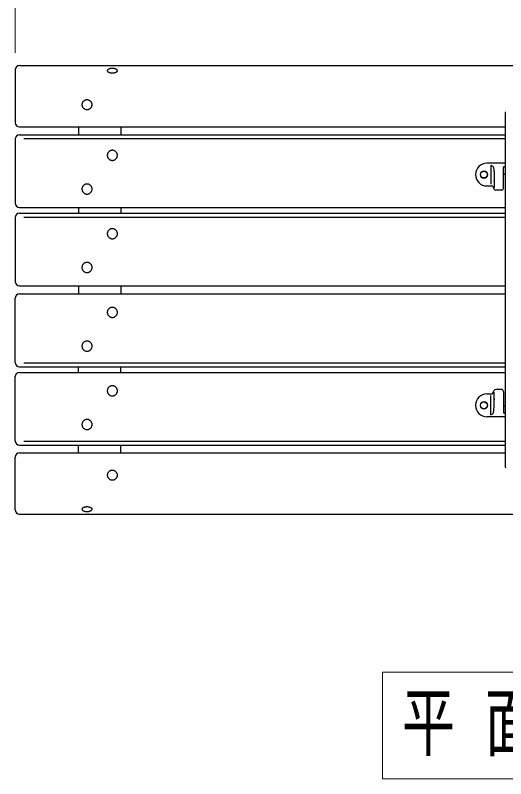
# Model space of a CAD drawing. Units: millimetres on the paper, scale 1:20. Extents: x -365 to 12, y -47 to 257.
# Drawn here: x -299.48 to -270.44, y 164.6 to 209.77 of the extents above; entities that cross this region are included whole.
import ezdxf

# ---------------------------------------------------------------- set-up
doc = ezdxf.new("R2010")
doc.units = ezdxf.units.MM
doc.layers.add('LY_1', color=7, linetype='Continuous', lineweight=25)
doc.styles.add('ＭＳ ゴシック', font='')
doc.styles.get('ＭＳ ゴシック').set_extended_font_data('MS Gothic')

msp = doc.modelspace()

# ---------------------------------------------------------------- linework, layer by layer
at = {"layer": 'LY_1', "lineweight": 13}
for p, q in [((-299.479, 207.537), (-299.479, 227.787)), ((-231.229, 170.899), (-277.729, 170.899)), ((-277.729, 170.899), (-277.729, 164.599)), ((-277.729, 164.599), (-231.229, 164.599))]:
    msp.add_line(p, q, dxfattribs=at)
at = {"layer": 'LY_1'}
for p, q in [((-299.479, 206.537), (-299.479, 203.413)), ((-299.229, 206.787), (-209.728, 206.787)), ((-270.479, 203.975), (-270.479, 183.061)), ((-299.229, 203.163), (-270.479, 203.163)), ((-295.729, 203.163), (-295.729, 202.698)), ((-293.229, 203.163), (-293.229, 202.698)), ((-299.479, 202.448), (-299.479, 198.647)), ((-299.229, 202.698), (-270.479, 202.698)), ((-298.979, 202.468), (-270.479, 202.468)), ((-270.479, 201.018), (-271.554, 201.018)), ((-271.31, 200.906), (-271.31, 199.769)), ((-270.574, 199.518), (-270.574, 200.76)), ((-270.479, 200.81), (-270.524, 200.81)), ((-270.524, 200.375), (-270.479, 200.375)), ((-271.554, 199.668), (-271.239, 199.668)), ((-271.217, 199.655), (-271.12, 199.471)), ((-271.114, 199.993), (-271.114, 199.576)), ((-270.674, 199.418), (-271.031, 199.418)), ((-299.229, 198.397), (-270.479, 198.397)), ((-295.729, 198.397), (-295.729, 198.059)), ((-293.229, 198.397), (-293.229, 198.059)), ((-299.229, 198.059), (-270.479, 198.059)), ((-299.479, 197.809), (-299.479, 194.008)), ((-298.979, 197.829), (-270.479, 197.829)), ((-299.229, 193.758), (-270.479, 193.758)), ((-295.729, 193.758), (-295.729, 193.278)), ((-293.229, 193.758), (-293.229, 193.278)), ((-299.479, 189.227), (-299.479, 193.028)), ((-299.229, 193.278), (-270.479, 193.278)), ((-299.229, 188.977), (-270.479, 188.977)), ((-298.979, 189.207), (-270.479, 189.207)), ((-295.729, 188.639), (-295.729, 188.977)), ((-293.229, 188.639), (-293.229, 188.977)), ((-299.479, 184.588), (-299.479, 188.389)), ((-299.229, 188.639), (-270.479, 188.639)), ((-271.217, 187.381), (-271.12, 187.565)), ((-271.114, 187.043), (-271.114, 187.46)), ((-270.674, 187.618), (-271.031, 187.618)), ((-270.574, 187.518), (-270.574, 186.276)), ((-271.554, 187.368), (-271.239, 187.368)), ((-271.31, 186.13), (-271.31, 187.267)), ((-270.524, 186.661), (-270.479, 186.661)), ((-270.479, 186.226), (-270.524, 186.226)), ((-270.479, 186.018), (-271.554, 186.018)), ((-299.229, 184.338), (-270.479, 184.338)), ((-298.979, 184.568), (-270.479, 184.568)), ((-295.729, 183.873), (-295.729, 184.338)), ((-293.229, 183.873), (-293.229, 184.338)), ((-299.229, 183.873), (-270.479, 183.873)), ((-299.479, 180.499), (-299.479, 183.623)), ((-299.229, 180.249), (-209.728, 180.249))]:
    msp.add_line(p, q, dxfattribs=at)
for points in [[(-293.429, 206.491), (-293.43, 206.503), (-293.433, 206.515), (-293.439, 206.526), (-293.447, 206.537), (-293.457, 206.548), (-293.469, 206.558), (-293.483, 206.568), (-293.499, 206.577), (-293.516, 206.586), (-293.536, 206.594), (-293.556, 206.601), (-293.579, 206.607), (-293.602, 206.613), (-293.626, 206.617), (-293.651, 206.621), (-293.676, 206.623), (-293.702, 206.625), (-293.729, 206.625), (-293.755, 206.625), (-293.781, 206.623), (-293.806, 206.621), (-293.831, 206.617), (-293.855, 206.613), (-293.879, 206.607), (-293.901, 206.601), (-293.921, 206.594), (-293.941, 206.586), (-293.958, 206.577), (-293.974, 206.568), (-293.988, 206.558), (-294, 206.548), (-294.01, 206.537), (-294.018, 206.526), (-294.024, 206.515), (-294.027, 206.503), (-294.029, 206.491), (-294.027, 206.48), (-294.024, 206.468), (-294.018, 206.457), (-294.01, 206.446), (-294, 206.435), (-293.988, 206.424), (-293.974, 206.415), (-293.958, 206.405), (-293.941, 206.397), (-293.921, 206.389), (-293.901, 206.382), (-293.879, 206.375), (-293.855, 206.37), (-293.831, 206.366), (-293.806, 206.362), (-293.781, 206.36), (-293.755, 206.358), (-293.729, 206.357), (-293.702, 206.358), (-293.676, 206.36), (-293.651, 206.362), (-293.626, 206.366), (-293.602, 206.37), (-293.579, 206.375), (-293.556, 206.382), (-293.536, 206.389), (-293.516, 206.397), (-293.499, 206.405), (-293.483, 206.415), (-293.469, 206.424), (-293.457, 206.435), (-293.447, 206.446), (-293.439, 206.457), (-293.433, 206.468), (-293.43, 206.48)], [(-294.929, 204.477), (-294.93, 204.502), (-294.933, 204.527), (-294.939, 204.551), (-294.947, 204.574), (-294.957, 204.597), (-294.969, 204.619), (-294.983, 204.64), (-294.999, 204.66), (-295.016, 204.678), (-295.036, 204.695), (-295.056, 204.71), (-295.079, 204.723), (-295.102, 204.735), (-295.126, 204.744), (-295.151, 204.752), (-295.176, 204.757), (-295.202, 204.761), (-295.229, 204.762), (-295.255, 204.761), (-295.281, 204.757), (-295.306, 204.752), (-295.331, 204.744), (-295.355, 204.735), (-295.379, 204.723), (-295.401, 204.71), (-295.421, 204.695), (-295.441, 204.678), (-295.458, 204.66), (-295.474, 204.64), (-295.488, 204.619), (-295.5, 204.597), (-295.51, 204.574), (-295.518, 204.551), (-295.524, 204.527), (-295.527, 204.502), (-295.529, 204.477), (-295.527, 204.452), (-295.524, 204.428), (-295.518, 204.403), (-295.51, 204.38), (-295.5, 204.357), (-295.488, 204.335), (-295.474, 204.314), (-295.458, 204.294), (-295.441, 204.276), (-295.421, 204.259), (-295.401, 204.244), (-295.379, 204.231), (-295.355, 204.219), (-295.331, 204.21), (-295.306, 204.202), (-295.281, 204.197), (-295.255, 204.194), (-295.229, 204.193), (-295.202, 204.194), (-295.176, 204.197), (-295.151, 204.202), (-295.126, 204.21), (-295.102, 204.219), (-295.079, 204.231), (-295.056, 204.244), (-295.036, 204.259), (-295.016, 204.276), (-294.999, 204.294), (-294.983, 204.314), (-294.969, 204.335), (-294.957, 204.357), (-294.947, 204.38), (-294.939, 204.403), (-294.933, 204.428), (-294.93, 204.452)], [(-293.429, 201.481), (-293.43, 201.507), (-293.433, 201.533), (-293.439, 201.559), (-293.447, 201.584), (-293.457, 201.608), (-293.469, 201.631), (-293.483, 201.653), (-293.499, 201.674), (-293.516, 201.693), (-293.536, 201.71), (-293.556, 201.726), (-293.579, 201.74), (-293.602, 201.752), (-293.626, 201.762), (-293.651, 201.77), (-293.676, 201.776), (-293.702, 201.779), (-293.729, 201.78), (-293.755, 201.779), (-293.781, 201.776), (-293.806, 201.77), (-293.831, 201.762), (-293.855, 201.752), (-293.879, 201.74), (-293.901, 201.726), (-293.921, 201.71), (-293.941, 201.693), (-293.958, 201.674), (-293.974, 201.653), (-293.988, 201.631), (-294, 201.608), (-294.01, 201.584), (-294.018, 201.559), (-294.024, 201.533), (-294.027, 201.507), (-294.029, 201.481), (-294.027, 201.455), (-294.024, 201.429), (-294.018, 201.404), (-294.01, 201.379), (-294, 201.355), (-293.988, 201.332), (-293.974, 201.31), (-293.958, 201.289), (-293.941, 201.27), (-293.921, 201.252), (-293.901, 201.236), (-293.879, 201.222), (-293.855, 201.21), (-293.831, 201.2), (-293.806, 201.192), (-293.781, 201.186), (-293.755, 201.183), (-293.729, 201.182), (-293.702, 201.183), (-293.676, 201.186), (-293.651, 201.192), (-293.626, 201.2), (-293.602, 201.21), (-293.579, 201.222), (-293.556, 201.236), (-293.536, 201.252), (-293.516, 201.27), (-293.499, 201.289), (-293.483, 201.31), (-293.469, 201.332), (-293.457, 201.355), (-293.447, 201.379), (-293.439, 201.404), (-293.433, 201.429), (-293.43, 201.455)], [(-294.929, 199.486), (-294.93, 199.512), (-294.933, 199.538), (-294.939, 199.563), (-294.947, 199.588), (-294.957, 199.612), (-294.969, 199.636), (-294.983, 199.658), (-294.999, 199.678), (-295.016, 199.698), (-295.036, 199.715), (-295.056, 199.731), (-295.079, 199.745), (-295.102, 199.757), (-295.126, 199.767), (-295.151, 199.775), (-295.176, 199.781), (-295.202, 199.784), (-295.229, 199.785), (-295.255, 199.784), (-295.281, 199.781), (-295.306, 199.775), (-295.331, 199.767), (-295.355, 199.757), (-295.379, 199.745), (-295.401, 199.731), (-295.421, 199.715), (-295.441, 199.698), (-295.458, 199.678), (-295.474, 199.658), (-295.488, 199.636), (-295.5, 199.612), (-295.51, 199.588), (-295.518, 199.563), (-295.524, 199.538), (-295.527, 199.512), (-295.529, 199.486), (-295.527, 199.46), (-295.524, 199.434), (-295.518, 199.409), (-295.51, 199.384), (-295.5, 199.36), (-295.488, 199.336), (-295.474, 199.314), (-295.458, 199.294), (-295.441, 199.274), (-295.421, 199.257), (-295.401, 199.241), (-295.379, 199.227), (-295.355, 199.215), (-295.331, 199.205), (-295.306, 199.197), (-295.281, 199.191), (-295.255, 199.188), (-295.229, 199.187), (-295.202, 199.188), (-295.176, 199.191), (-295.151, 199.197), (-295.126, 199.205), (-295.102, 199.215), (-295.079, 199.227), (-295.056, 199.241), (-295.036, 199.257), (-295.016, 199.274), (-294.999, 199.294), (-294.983, 199.314), (-294.969, 199.336), (-294.957, 199.36), (-294.947, 199.384), (-294.939, 199.409), (-294.933, 199.434), (-294.93, 199.46)], [(-293.429, 196.842), (-293.43, 196.868), (-293.433, 196.894), (-293.439, 196.92), (-293.447, 196.945), (-293.457, 196.969), (-293.469, 196.992), (-293.483, 197.014), (-293.499, 197.035), (-293.516, 197.054), (-293.536, 197.072), (-293.556, 197.088), (-293.579, 197.102), (-293.602, 197.114), (-293.626, 197.124), (-293.651, 197.131), (-293.676, 197.137), (-293.702, 197.14), (-293.729, 197.142), (-293.755, 197.14), (-293.781, 197.137), (-293.806, 197.131), (-293.831, 197.124), (-293.855, 197.114), (-293.879, 197.102), (-293.901, 197.088), (-293.921, 197.072), (-293.941, 197.054), (-293.958, 197.035), (-293.974, 197.014), (-293.988, 196.992), (-294, 196.969), (-294.01, 196.945), (-294.018, 196.92), (-294.024, 196.894), (-294.027, 196.868), (-294.029, 196.842), (-294.027, 196.816), (-294.024, 196.79), (-294.018, 196.765), (-294.01, 196.74), (-294, 196.716), (-293.988, 196.693), (-293.974, 196.671), (-293.958, 196.65), (-293.941, 196.631), (-293.921, 196.613), (-293.901, 196.597), (-293.879, 196.583), (-293.855, 196.571), (-293.831, 196.561), (-293.806, 196.553), (-293.781, 196.548), (-293.755, 196.544), (-293.729, 196.543), (-293.702, 196.544), (-293.676, 196.548), (-293.651, 196.553), (-293.626, 196.561), (-293.602, 196.571), (-293.579, 196.583), (-293.556, 196.597), (-293.536, 196.613), (-293.516, 196.631), (-293.499, 196.65), (-293.483, 196.671), (-293.469, 196.693), (-293.457, 196.716), (-293.447, 196.74), (-293.439, 196.765), (-293.433, 196.79), (-293.43, 196.816)], [(-294.929, 194.847), (-294.93, 194.873), (-294.933, 194.899), (-294.939, 194.925), (-294.947, 194.95), (-294.957, 194.974), (-294.969, 194.997), (-294.983, 195.019), (-294.999, 195.04), (-295.016, 195.059), (-295.036, 195.076), (-295.056, 195.092), (-295.079, 195.106), (-295.102, 195.118), (-295.126, 195.128), (-295.151, 195.136), (-295.176, 195.142), (-295.202, 195.145), (-295.229, 195.146), (-295.255, 195.145), (-295.281, 195.142), (-295.306, 195.136), (-295.331, 195.128), (-295.355, 195.118), (-295.379, 195.106), (-295.401, 195.092), (-295.421, 195.076), (-295.441, 195.059), (-295.458, 195.04), (-295.474, 195.019), (-295.488, 194.997), (-295.5, 194.974), (-295.51, 194.95), (-295.518, 194.925), (-295.524, 194.899), (-295.527, 194.873), (-295.529, 194.847), (-295.527, 194.821), (-295.524, 194.795), (-295.518, 194.77), (-295.51, 194.745), (-295.5, 194.721), (-295.488, 194.698), (-295.474, 194.675), (-295.458, 194.655), (-295.441, 194.636), (-295.421, 194.618), (-295.401, 194.602), (-295.379, 194.588), (-295.355, 194.576), (-295.331, 194.566), (-295.306, 194.558), (-295.281, 194.552), (-295.255, 194.549), (-295.229, 194.548), (-295.202, 194.549), (-295.176, 194.552), (-295.151, 194.558), (-295.126, 194.566), (-295.102, 194.576), (-295.079, 194.588), (-295.056, 194.602), (-295.036, 194.618), (-295.016, 194.636), (-294.999, 194.655), (-294.983, 194.675), (-294.969, 194.698), (-294.957, 194.721), (-294.947, 194.745), (-294.939, 194.77), (-294.933, 194.795), (-294.93, 194.821)], [(-293.429, 192.189), (-293.43, 192.215), (-293.433, 192.241), (-293.439, 192.266), (-293.447, 192.291), (-293.457, 192.315), (-293.469, 192.338), (-293.483, 192.36), (-293.499, 192.381), (-293.516, 192.4), (-293.536, 192.418), (-293.556, 192.434), (-293.579, 192.448), (-293.602, 192.46), (-293.626, 192.47), (-293.651, 192.478), (-293.676, 192.483), (-293.702, 192.487), (-293.729, 192.488), (-293.755, 192.487), (-293.781, 192.483), (-293.806, 192.478), (-293.831, 192.47), (-293.855, 192.46), (-293.879, 192.448), (-293.901, 192.434), (-293.921, 192.418), (-293.941, 192.4), (-293.958, 192.381), (-293.974, 192.36), (-293.988, 192.338), (-294, 192.315), (-294.01, 192.291), (-294.018, 192.266), (-294.024, 192.241), (-294.027, 192.215), (-294.029, 192.189), (-294.027, 192.163), (-294.024, 192.137), (-294.018, 192.111), (-294.01, 192.086), (-294, 192.062), (-293.988, 192.039), (-293.974, 192.017), (-293.958, 191.996), (-293.941, 191.977), (-293.921, 191.959), (-293.901, 191.944), (-293.879, 191.93), (-293.855, 191.917), (-293.831, 191.907), (-293.806, 191.9), (-293.781, 191.894), (-293.755, 191.891), (-293.729, 191.889), (-293.702, 191.891), (-293.676, 191.894), (-293.651, 191.9), (-293.626, 191.907), (-293.602, 191.917), (-293.579, 191.93), (-293.556, 191.944), (-293.536, 191.959), (-293.516, 191.977), (-293.499, 191.996), (-293.483, 192.017), (-293.469, 192.039), (-293.457, 192.062), (-293.447, 192.086), (-293.439, 192.111), (-293.433, 192.137), (-293.43, 192.163)], [(-294.929, 190.193), (-294.93, 190.22), (-294.933, 190.245), (-294.939, 190.271), (-294.947, 190.296), (-294.957, 190.32), (-294.969, 190.343), (-294.983, 190.365), (-294.999, 190.386), (-295.016, 190.405), (-295.036, 190.423), (-295.056, 190.439), (-295.079, 190.453), (-295.102, 190.465), (-295.126, 190.475), (-295.151, 190.483), (-295.176, 190.488), (-295.202, 190.492), (-295.229, 190.493), (-295.255, 190.492), (-295.281, 190.488), (-295.306, 190.483), (-295.331, 190.475), (-295.355, 190.465), (-295.379, 190.453), (-295.401, 190.439), (-295.421, 190.423), (-295.441, 190.405), (-295.458, 190.386), (-295.474, 190.365), (-295.488, 190.343), (-295.5, 190.32), (-295.51, 190.296), (-295.518, 190.271), (-295.524, 190.245), (-295.527, 190.22), (-295.529, 190.193), (-295.527, 190.167), (-295.524, 190.142), (-295.518, 190.116), (-295.51, 190.091), (-295.5, 190.067), (-295.488, 190.044), (-295.474, 190.022), (-295.458, 190.001), (-295.441, 189.982), (-295.421, 189.964), (-295.401, 189.948), (-295.379, 189.934), (-295.355, 189.922), (-295.331, 189.912), (-295.306, 189.904), (-295.281, 189.899), (-295.255, 189.895), (-295.229, 189.894), (-295.202, 189.895), (-295.176, 189.899), (-295.151, 189.904), (-295.126, 189.912), (-295.102, 189.922), (-295.079, 189.934), (-295.056, 189.948), (-295.036, 189.964), (-295.016, 189.982), (-294.999, 190.001), (-294.983, 190.022), (-294.969, 190.044), (-294.957, 190.067), (-294.947, 190.091), (-294.939, 190.116), (-294.933, 190.142), (-294.93, 190.167)], [(-293.429, 187.55), (-293.43, 187.576), (-293.433, 187.602), (-293.439, 187.627), (-293.447, 187.652), (-293.457, 187.676), (-293.469, 187.699), (-293.483, 187.722), (-293.499, 187.742), (-293.516, 187.761), (-293.536, 187.779), (-293.556, 187.795), (-293.579, 187.809), (-293.602, 187.821), (-293.626, 187.831), (-293.651, 187.839), (-293.676, 187.845), (-293.702, 187.848), (-293.729, 187.849), (-293.755, 187.848), (-293.781, 187.845), (-293.806, 187.839), (-293.831, 187.831), (-293.855, 187.821), (-293.879, 187.809), (-293.901, 187.795), (-293.921, 187.779), (-293.941, 187.761), (-293.958, 187.742), (-293.974, 187.722), (-293.988, 187.699), (-294, 187.676), (-294.01, 187.652), (-294.018, 187.627), (-294.024, 187.602), (-294.027, 187.576), (-294.029, 187.55), (-294.027, 187.524), (-294.024, 187.498), (-294.018, 187.472), (-294.01, 187.447), (-294, 187.423), (-293.988, 187.4), (-293.974, 187.378), (-293.958, 187.357), (-293.941, 187.338), (-293.921, 187.321), (-293.901, 187.305), (-293.879, 187.291), (-293.855, 187.279), (-293.831, 187.269), (-293.806, 187.261), (-293.781, 187.255), (-293.755, 187.252), (-293.729, 187.251), (-293.702, 187.252), (-293.676, 187.255), (-293.651, 187.261), (-293.626, 187.269), (-293.602, 187.279), (-293.579, 187.291), (-293.556, 187.305), (-293.536, 187.321), (-293.516, 187.338), (-293.499, 187.357), (-293.483, 187.378), (-293.469, 187.4), (-293.457, 187.423), (-293.447, 187.447), (-293.439, 187.472), (-293.433, 187.498), (-293.43, 187.524)], [(-294.929, 185.555), (-294.93, 185.581), (-294.933, 185.607), (-294.939, 185.632), (-294.947, 185.657), (-294.957, 185.681), (-294.969, 185.704), (-294.983, 185.726), (-294.999, 185.747), (-295.016, 185.766), (-295.036, 185.784), (-295.056, 185.8), (-295.079, 185.814), (-295.102, 185.826), (-295.126, 185.836), (-295.151, 185.844), (-295.176, 185.849), (-295.202, 185.853), (-295.229, 185.854), (-295.255, 185.853), (-295.281, 185.849), (-295.306, 185.844), (-295.331, 185.836), (-295.355, 185.826), (-295.379, 185.814), (-295.401, 185.8), (-295.421, 185.784), (-295.441, 185.766), (-295.458, 185.747), (-295.474, 185.726), (-295.488, 185.704), (-295.5, 185.681), (-295.51, 185.657), (-295.518, 185.632), (-295.524, 185.607), (-295.527, 185.581), (-295.529, 185.555), (-295.527, 185.529), (-295.524, 185.503), (-295.518, 185.477), (-295.51, 185.452), (-295.5, 185.428), (-295.488, 185.405), (-295.474, 185.383), (-295.458, 185.362), (-295.441, 185.343), (-295.421, 185.325), (-295.401, 185.31), (-295.379, 185.295), (-295.355, 185.283), (-295.331, 185.273), (-295.306, 185.266), (-295.281, 185.26), (-295.255, 185.257), (-295.229, 185.255), (-295.202, 185.257), (-295.176, 185.26), (-295.151, 185.266), (-295.126, 185.273), (-295.102, 185.283), (-295.079, 185.295), (-295.056, 185.31), (-295.036, 185.325), (-295.016, 185.343), (-294.999, 185.362), (-294.983, 185.383), (-294.969, 185.405), (-294.957, 185.428), (-294.947, 185.452), (-294.939, 185.477), (-294.933, 185.503), (-294.93, 185.529)], [(-293.429, 182.559), (-293.43, 182.584), (-293.433, 182.608), (-293.439, 182.632), (-293.447, 182.656), (-293.457, 182.679), (-293.469, 182.701), (-293.483, 182.722), (-293.499, 182.742), (-293.516, 182.76), (-293.536, 182.777), (-293.556, 182.792), (-293.579, 182.805), (-293.602, 182.817), (-293.626, 182.826), (-293.651, 182.834), (-293.676, 182.839), (-293.702, 182.842), (-293.729, 182.843), (-293.755, 182.842), (-293.781, 182.839), (-293.806, 182.834), (-293.831, 182.826), (-293.855, 182.817), (-293.879, 182.805), (-293.901, 182.792), (-293.921, 182.777), (-293.941, 182.76), (-293.958, 182.742), (-293.974, 182.722), (-293.988, 182.701), (-294, 182.679), (-294.01, 182.656), (-294.018, 182.632), (-294.024, 182.608), (-294.027, 182.584), (-294.029, 182.559), (-294.027, 182.534), (-294.024, 182.509), (-294.018, 182.485), (-294.01, 182.461), (-294, 182.438), (-293.988, 182.416), (-293.974, 182.396), (-293.958, 182.376), (-293.941, 182.358), (-293.921, 182.341), (-293.901, 182.326), (-293.879, 182.312), (-293.855, 182.301), (-293.831, 182.291), (-293.806, 182.284), (-293.781, 182.279), (-293.755, 182.275), (-293.729, 182.274), (-293.702, 182.275), (-293.676, 182.279), (-293.651, 182.284), (-293.626, 182.291), (-293.602, 182.301), (-293.579, 182.312), (-293.556, 182.326), (-293.536, 182.341), (-293.516, 182.358), (-293.499, 182.376), (-293.483, 182.396), (-293.469, 182.416), (-293.457, 182.438), (-293.447, 182.461), (-293.439, 182.485), (-293.433, 182.509), (-293.43, 182.534)], [(-294.929, 180.544), (-294.93, 180.556), (-294.933, 180.568), (-294.939, 180.579), (-294.947, 180.59), (-294.957, 180.601), (-294.969, 180.611), (-294.983, 180.621), (-294.999, 180.631), (-295.016, 180.639), (-295.036, 180.647), (-295.056, 180.654), (-295.079, 180.66), (-295.102, 180.666), (-295.126, 180.67), (-295.151, 180.674), (-295.176, 180.676), (-295.202, 180.678), (-295.229, 180.678), (-295.255, 180.678), (-295.281, 180.676), (-295.306, 180.674), (-295.331, 180.67), (-295.355, 180.666), (-295.379, 180.66), (-295.401, 180.654), (-295.421, 180.647), (-295.441, 180.639), (-295.458, 180.631), (-295.474, 180.621), (-295.488, 180.611), (-295.5, 180.601), (-295.51, 180.59), (-295.518, 180.579), (-295.524, 180.568), (-295.527, 180.556), (-295.529, 180.544), (-295.527, 180.533), (-295.524, 180.521), (-295.518, 180.51), (-295.51, 180.499), (-295.5, 180.488), (-295.488, 180.478), (-295.474, 180.468), (-295.458, 180.458), (-295.441, 180.45), (-295.421, 180.442), (-295.401, 180.435), (-295.379, 180.429), (-295.355, 180.423), (-295.331, 180.419), (-295.306, 180.415), (-295.281, 180.413), (-295.255, 180.411), (-295.229, 180.411), (-295.202, 180.411), (-295.176, 180.413), (-295.151, 180.415), (-295.126, 180.419), (-295.102, 180.423), (-295.079, 180.429), (-295.056, 180.435), (-295.036, 180.442), (-295.016, 180.45), (-294.999, 180.458), (-294.983, 180.468), (-294.969, 180.478), (-294.957, 180.488), (-294.947, 180.499), (-294.939, 180.51), (-294.933, 180.521), (-294.93, 180.533)]]:
    msp.add_lwpolyline(points, close=True, dxfattribs=at)
for points in [[(-271.31, 200.906), (-271.273, 200.888), (-271.238, 200.865), (-271.208, 200.838), (-271.183, 200.805), (-271.165, 200.768), (-271.153, 200.726), (-271.145, 200.678), (-271.14, 200.622), (-271.135, 200.553), (-271.131, 200.477), (-271.127, 200.397), (-271.124, 200.315), (-271.121, 200.235), (-271.119, 200.16), (-271.118, 200.091), (-271.116, 200.033), (-271.116, 199.987), (-271.115, 199.958), (-271.115, 199.947), (-271.114, 199.958), (-271.114, 199.993)], [(-271.31, 186.13), (-271.273, 186.148), (-271.238, 186.171), (-271.208, 186.198), (-271.183, 186.231), (-271.165, 186.267), (-271.153, 186.309), (-271.145, 186.358), (-271.14, 186.414), (-271.135, 186.483), (-271.131, 186.559), (-271.127, 186.639), (-271.124, 186.72), (-271.121, 186.801), (-271.119, 186.876), (-271.118, 186.945), (-271.116, 187.003), (-271.116, 187.049), (-271.115, 187.078), (-271.115, 187.089), (-271.114, 187.078), (-271.114, 187.043)]]:
    msp.add_lwpolyline(points, dxfattribs=at)
at = {"layer": 'LY_1', "lineweight": 13}
for centre in [(-271.729, 200.343), (-271.729, 186.693)]:
    msp.add_circle(centre, 0.225, dxfattribs=at)
at = {"layer": 'LY_1'}
for centre in [(-271.729, 200.343), (-271.729, 186.693)]:
    msp.add_circle(centre, 0.2, dxfattribs=at)
for centre, radius, start, end in [((-299.229, 206.537), 0.25, 90, 180), ((-270.429, 203.975), 0.05, 98.5308, 180), ((-299.229, 203.413), 0.25, 180, 270), ((-299.229, 202.448), 0.25, 90, 180), ((-271.554, 200.343), 0.675, 90, 270), ((-270.524, 200.76), 0.05, 90, 180), ((-270.524, 200.325), 0.05, 90, 180), ((-271.239, 199.643), 0.025, 27.8675, 90), ((-271.031, 199.518), 0.1, 207.8675, 270), ((-270.674, 199.518), 0.1, 270, 0), ((-299.229, 198.647), 0.25, 180, 270), ((-299.229, 197.809), 0.25, 90, 180), ((-299.229, 194.008), 0.25, 180, 270), ((-299.229, 193.028), 0.25, 90, 180), ((-299.229, 189.227), 0.25, 180, 270), ((-299.229, 188.389), 0.25, 90, 180), ((-271.031, 187.518), 0.1, 90, 152.1325), ((-270.674, 187.518), 0.1, 0, 90), ((-271.554, 186.693), 0.675, 90, 270), ((-271.239, 187.393), 0.025, 270, 332.1325), ((-270.524, 186.711), 0.05, 180, 270), ((-270.524, 186.276), 0.05, 180, 270), ((-299.229, 184.588), 0.25, 180, 270), ((-299.229, 183.623), 0.25, 90, 180), ((-270.429, 183.061), 0.05, 180, 261.4692), ((-299.229, 180.499), 0.25, 180, 270)]:
    msp.add_arc(centre, radius, start, end, dxfattribs=at)

# ---------------------------------------------------------------- texts
at = {"layer": 'LY_1', "insert": (-254.479, 167.749), "char_height": 3.299, "attachment_point": 5, "style": 'ＭＳ ゴシック'}
msp.add_mtext('\\T1.56;\\W0.7;平面図\u3000Ｓ＝１／20', dxfattribs=at)

doc.saveas('drawing.dxf')
